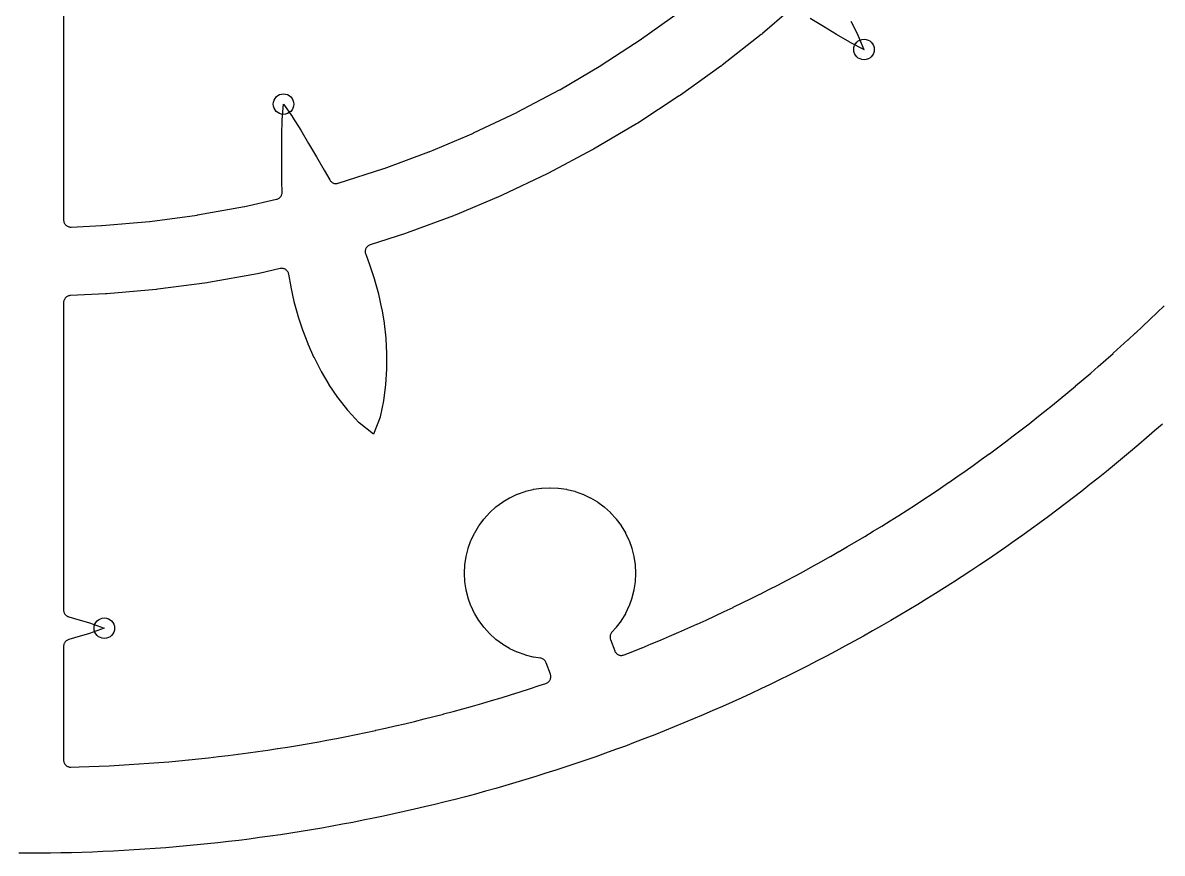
# Model space of a CAD drawing. Header units: millimetres. Extents: x -60 to 60, y -60 to 60.
# Drawn here: x -0.23 to 39.74, y -60 to -30.88 of the extents above; entities that cross this region are included whole.
import ezdxf

# ---------------------------------------------------------------- set-up
doc = ezdxf.new("R2010")
doc.units = ezdxf.units.MM
for name, color, linetype in [('CUT_INNER', 6, 'Continuous'), ('CUT_OUTER', 1, 'Continuous'), ('ENGRAVE', 7, 'Continuous')]:
    doc.layers.add(name, color=color, linetype=linetype)

msp = doc.modelspace()

# ---------------------------------------------------------------- linework, layer by layer
at = {"layer": 'CUT_INNER'}
for points in [[(1.2, -25.9346), (1.2, -37.7886), (1.2013, -37.8138), (1.2051, -37.8387), (1.2114, -37.8631), (1.2201, -37.8868), (1.2312, -37.9095), (1.2445, -37.9309), (1.2599, -37.9509), (1.2772, -37.9692), (1.2963, -37.9857), (1.3169, -38.0002), (1.3389, -38.0125), (1.3621, -38.0226), (1.3861, -38.0303), (1.4108, -38.0355), (1.4359, -38.0382), (1.4611, -38.0383), (2.5268, -37.991), (2.5379, -37.9903), (4.2096, -37.8415), (4.2206, -37.8403), (5.884, -37.6176), (5.895, -37.6158), (7.5469, -37.3195), (7.5577, -37.3173), (8.6714, -37.0661), (8.6949, -37.0596), (8.7176, -37.0508), (8.7394, -37.0398), (8.7601, -37.0268), (8.7793, -37.0118), (8.797, -36.995), (8.813, -36.9766), (8.8271, -36.9566), (8.8392, -36.9354), (8.8492, -36.9132), (8.857, -36.89), (8.8624, -36.8662), (8.8656, -36.842), (8.8663, -36.8176), (8.8595, -36.4466), (8.8594, -36.4452), (8.8556, -35.9072), (8.8563, -35.3661), (8.8607, -34.8238), (8.8607, -34.8225), (8.8708, -34.2834), (8.8712, -34.2759), (8.9141, -33.7328), (8.9147, -33.7277), (8.9182, -33.7321), (9.2305, -34.1779), (9.2347, -34.1841), (9.5171, -34.6435), (9.5178, -34.6447), (9.796, -35.1081), (10.0711, -35.5737), (10.342, -36.0409), (10.3427, -36.0421), (10.5372, -36.3866), (10.5508, -36.4081), (10.5666, -36.4281), (10.5842, -36.4464), (10.6037, -36.4628), (10.6247, -36.4771), (10.647, -36.4892), (10.6705, -36.499), (10.6948, -36.5064), (10.7198, -36.5112), (10.7451, -36.5135), (10.7706, -36.5132), (10.7958, -36.5103), (10.8207, -36.5049), (10.8247, -36.5038), (10.8354, -36.5006), (12.4333, -35.9877), (12.4438, -35.9841), (14.0174, -35.4007), (14.0278, -35.3967), (15.574, -34.7441), (15.5841, -34.7396), (17.0998, -34.0191), (17.1097, -34.0141), (18.592, -33.2271), (18.6017, -33.2217), (20.0476, -32.3697), (20.057, -32.3638), (21.4637, -31.4485), (21.4729, -31.4423), (22.8376, -30.4655)], [(26.6392, -30.4622), (25.7161, -31.2556), (25.714, -31.2574), (25.675, -31.2894), (25.6728, -31.2912), (24.3043, -32.3656), (24.3021, -32.3672), (24.2617, -32.3975), (24.2595, -32.3992), (22.8447, -33.4118), (22.8425, -33.4134), (22.8008, -33.4418), (22.7985, -33.4434), (21.3402, -34.3923), (21.3378, -34.3937), (21.2949, -34.4203), (21.2925, -34.4218), (19.7936, -35.305), (19.7912, -35.3064), (19.7471, -35.331), (19.7447, -35.3324), (18.208, -36.1483), (18.2056, -36.1495), (18.1605, -36.1722), (18.158, -36.1734), (16.5866, -36.9204), (16.5841, -36.9215), (16.5381, -36.9422), (16.5355, -36.9433), (14.9326, -37.6198), (14.93, -37.6208), (14.8831, -37.6394), (14.8805, -37.6404), (13.2491, -38.2451), (13.2465, -38.2461), (13.1988, -38.2626), (13.1962, -38.2634), (11.9542, -38.6621), (11.9306, -38.671), (11.908, -38.6823), (11.8867, -38.6957), (11.8668, -38.7113), (11.8486, -38.7287), (11.8323, -38.748), (11.818, -38.7687), (11.8058, -38.7908), (11.7959, -38.8141), (11.7884, -38.8382), (11.7834, -38.8629), (11.7809, -38.888), (11.781, -38.9132), (11.7836, -38.9383), (11.7887, -38.963), (11.7962, -38.9871), (11.9447, -39.3873), (11.9464, -39.3923), (12.1056, -39.884), (12.1072, -39.8895), (12.2433, -40.387), (12.2448, -40.393), (12.3562, -40.8968), (12.3575, -40.9032), (12.4428, -41.4139), (12.4437, -41.4206), (12.5016, -41.9386), (12.5022, -41.9455), (12.5313, -42.4712), (12.5315, -42.4784), (12.5304, -43.0122), (12.5301, -43.0196), (12.4965, -43.562), (12.4958, -43.57), (12.4259, -44.1213), (12.4243, -44.1309), (12.3081, -44.6941), (12.3068, -44.6991), (12.3052, -44.7041), (12.074, -45.2984), (12.0716, -45.3037), (12.0669, -45.3003), (11.566, -44.9056), (11.5621, -44.9022), (11.5584, -44.8985), (11.1724, -44.4723), (11.1662, -44.4649), (10.8261, -44.0253), (10.8214, -44.0188), (10.5171, -43.5686), (10.5131, -43.5623), (10.2411, -43.103), (10.2376, -43.0967), (9.9959, -42.629), (9.9928, -42.6227), (9.7798, -42.1471), (9.7772, -42.1409), (9.5914, -41.6576), (9.5892, -41.6514), (9.4295, -41.1608), (9.4277, -41.1549), (9.2924, -40.6572), (9.291, -40.6516), (9.1785, -40.1472), (9.1775, -40.142), (9.0979, -39.6979), (9.0922, -39.6733), (9.0841, -39.6494), (9.0736, -39.6265), (9.0608, -39.6047), (9.0459, -39.5844), (9.029, -39.5656), (9.0103, -39.5487), (8.9901, -39.5337), (8.9684, -39.5208), (8.9455, -39.5102), (8.9216, -39.5019), (8.8971, -39.4961), (8.8721, -39.4928), (8.8468, -39.492), (8.8217, -39.4938), (8.7968, -39.4981), (8.0558, -39.6653), (8.0531, -39.6658), (8.0036, -39.6759), (8.0009, -39.6764), (6.2884, -39.9836), (6.2857, -39.984), (6.2358, -39.9918), (6.2331, -39.9922), (4.5086, -40.2232), (4.5059, -40.2235), (4.4557, -40.2291), (4.4529, -40.2294), (2.7199, -40.3836), (2.7172, -40.3838), (2.6668, -40.3871), (2.6641, -40.3873), (1.4389, -40.4417), (1.4152, -40.4439), (1.3917, -40.4483), (1.3689, -40.455), (1.3467, -40.4638), (1.3255, -40.4746), (1.3054, -40.4875), (1.2866, -40.5022), (1.2693, -40.5186), (1.2537, -40.5366), (1.2399, -40.556), (1.2279, -40.5767), (1.218, -40.5983), (1.2102, -40.6209), (1.2045, -40.644), (1.2011, -40.6676), (1.2, -40.6914), (1.2, -51.4705), (1.2012, -51.4954), (1.205, -51.52), (1.2111, -51.5442), (1.2196, -51.5676), (1.2304, -51.59), (1.2434, -51.6113), (1.2585, -51.6312), (1.2754, -51.6494), (1.2941, -51.6659), (1.3143, -51.6805), (1.3359, -51.6929), (1.3586, -51.7032), (1.3823, -51.7111), (1.5857, -51.7684), (1.5869, -51.7688), (2.1044, -51.9204), (2.1116, -51.9227), (2.6238, -52.1068), (2.6289, -52.1089), (2.6238, -52.1111), (2.1116, -52.2952), (2.1044, -52.2975), (1.5869, -52.4491), (1.5857, -52.4495), (1.3823, -52.5067), (1.3586, -52.5147), (1.3359, -52.5249), (1.3143, -52.5374), (1.2941, -52.5519), (1.2754, -52.5684), (1.2585, -52.5867), (1.2434, -52.6066), (1.2304, -52.6278), (1.2196, -52.6503), (1.2111, -52.6737), (1.205, -52.6979), (1.2012, -52.7225), (1.2, -52.7474), (1.2, -56.7313), (1.2012, -56.7563), (1.205, -56.7809), (1.2111, -56.8051), (1.2197, -56.8286), (1.2305, -56.8511), (1.2436, -56.8724), (1.2587, -56.8922), (1.2757, -56.9105), (1.2944, -56.927), (1.3147, -56.9416), (1.3364, -56.954), (1.3591, -56.9642), (1.3828, -56.9721), (1.4072, -56.9776), (1.4319, -56.9807), (1.4569, -56.9812), (1.7477, -56.9732), (1.7492, -56.9732), (2.0972, -56.9614), (2.0988, -56.9613), (2.4467, -56.9475), (2.4482, -56.9474), (2.7961, -56.9314), (2.7976, -56.9313), (3.1454, -56.9131), (3.1469, -56.9131), (3.4945, -56.8928), (3.496, -56.8927), (3.8435, -56.8703), (3.8451, -56.8702), (4.1924, -56.8456), (4.1939, -56.8455), (4.5411, -56.8188), (4.5427, -56.8187), (4.8897, -56.7899), (4.8912, -56.7898), (5.238, -56.7588), (5.2396, -56.7587), (5.5862, -56.7256), (5.5877, -56.7255), (5.9342, -56.6903), (5.9357, -56.6901), (6.2819, -56.6528), (6.2834, -56.6526), (6.6294, -56.6132), (6.6309, -56.613), (6.9766, -56.5714), (6.9782, -56.5712), (7.3236, -56.5276), (7.3252, -56.5274), (7.6703, -56.4816), (7.6719, -56.4813), (8.0168, -56.4334), (8.0183, -56.4332), (8.3629, -56.3832), (8.3644, -56.3829), (8.7087, -56.3308), (8.7102, -56.3306), (9.0542, -56.2763), (9.0557, -56.2761), (9.3993, -56.2197), (9.4008, -56.2194), (9.7441, -56.161), (9.7456, -56.1607), (10.0885, -56.1001), (10.09, -56.0998), (10.4325, -56.0372), (10.434, -56.0369), (10.7762, -55.9721), (10.7777, -55.9718), (11.1194, -55.9049), (11.1209, -55.9046), (11.4622, -55.8356), (11.4637, -55.8353), (11.8046, -55.7642), (11.8061, -55.7639), (12.1465, -55.6908), (12.148, -55.6904), (12.488, -55.6152), (12.4895, -55.6149), (12.829, -55.5375), (12.8305, -55.5372), (13.1696, -55.4578), (13.1711, -55.4574), (13.5096, -55.3759), (13.5111, -55.3755), (13.8491, -55.292), (13.8506, -55.2916), (14.1881, -55.2059), (14.1896, -55.2056), (14.5266, -55.1179), (14.5281, -55.1175), (14.8645, -55.0277), (14.866, -55.0273), (15.2019, -54.9354), (15.2034, -54.935), (15.5387, -54.8411), (15.5402, -54.8407), (15.8749, -54.7448), (15.8764, -54.7443), (16.2105, -54.6463), (16.212, -54.6459), (16.5455, -54.5458), (16.547, -54.5454), (16.8799, -54.4433), (16.8813, -54.4428), (17.2136, -54.3387), (17.2151, -54.3382), (17.5467, -54.232), (17.5482, -54.2316), (17.8791, -54.1233), (17.8806, -54.1229), (18.1198, -54.043), (18.1431, -54.0339), (18.1653, -54.0226), (18.1863, -54.0091), (18.2058, -53.9936), (18.2237, -53.9762), (18.2398, -53.9571), (18.2539, -53.9365), (18.2658, -53.9146), (18.2755, -53.8916), (18.2829, -53.8677), (18.2879, -53.8433), (18.2904, -53.8185), (18.2904, -53.7935), (18.2879, -53.7687), (18.283, -53.7442), (18.2756, -53.7204), (18.1304, -53.3213), (18.1209, -53.2988), (18.1093, -53.2774), (18.0957, -53.2571), (18.0801, -53.2383), (18.0628, -53.2211), (18.0439, -53.2057), (18.0235, -53.1922), (18.002, -53.1807), (17.9794, -53.1714), (17.9561, -53.1643), (17.9321, -53.1595), (17.6847, -53.1228), (17.6727, -53.1205), (17.399, -53.0519), (17.3872, -53.0483), (17.1216, -52.9533), (17.1103, -52.9486), (16.8552, -52.828), (16.8444, -52.8222), (16.6024, -52.6771), (16.5922, -52.6703), (16.3656, -52.5023), (16.3561, -52.4945), (16.1471, -52.305), (16.1384, -52.2964), (15.949, -52.0873), (15.9412, -52.0778), (15.7731, -51.8512), (15.7663, -51.841), (15.6213, -51.599), (15.6155, -51.5882), (15.4949, -51.3332), (15.4902, -51.3219), (15.3951, -51.0562), (15.3916, -51.0445), (15.323, -50.7708), (15.3206, -50.7588), (15.2792, -50.4797), (15.278, -50.4675), (15.2642, -50.1857), (15.2642, -50.1735), (15.278, -49.8917), (15.2792, -49.8795), (15.3206, -49.6004), (15.323, -49.5884), (15.3916, -49.3147), (15.3951, -49.303), (15.4902, -49.0373), (15.4949, -49.026), (15.6155, -48.7709), (15.6213, -48.7601), (15.7663, -48.5181), (15.7731, -48.5079), (15.9412, -48.2813), (15.949, -48.2719), (16.1384, -48.0628), (16.1471, -48.0541), (16.3561, -47.8647), (16.3656, -47.8569), (16.5922, -47.6888), (16.6024, -47.682), (16.8444, -47.537), (16.8552, -47.5312), (17.1103, -47.4106), (17.1216, -47.4059), (17.3872, -47.3108), (17.399, -47.3073), (17.6727, -47.2387), (17.6847, -47.2363), (17.9638, -47.1949), (17.976, -47.1937), (18.2577, -47.1799), (18.27, -47.1799), (18.5518, -47.1937), (18.564, -47.1949), (18.8431, -47.2363), (18.8551, -47.2387), (19.1288, -47.3073), (19.1405, -47.3108), (19.4061, -47.4059), (19.4175, -47.4106), (19.6725, -47.5312), (19.6833, -47.537), (19.9253, -47.682), (19.9355, -47.6888), (20.1621, -47.8569), (20.1716, -47.8647), (20.3806, -48.0541), (20.3893, -48.0628), (20.5788, -48.2719), (20.5866, -48.2813), (20.7546, -48.5079), (20.7614, -48.5181), (20.9065, -48.7601), (20.9123, -48.7709), (21.0329, -49.026), (21.0376, -49.0373), (21.1326, -49.303), (21.1362, -49.3147), (21.2047, -49.5884), (21.2071, -49.6004), (21.2485, -49.8795), (21.2497, -49.8917), (21.2636, -50.1735), (21.2636, -50.1857), (21.2497, -50.4675), (21.2485, -50.4797), (21.2071, -50.7588), (21.2047, -50.7708), (21.1362, -51.0445), (21.1326, -51.0562), (21.0376, -51.3219), (21.0329, -51.3332), (20.9123, -51.5882), (20.9065, -51.599), (20.7614, -51.841), (20.7546, -51.8512), (20.5866, -52.0778), (20.5788, -52.0873), (20.4349, -52.246), (20.4193, -52.2651), (20.4056, -52.2856), (20.394, -52.3074), (20.3846, -52.3302), (20.3775, -52.3538), (20.3728, -52.378), (20.3704, -52.4025), (20.3705, -52.4272), (20.373, -52.4517), (20.378, -52.4759), (20.3852, -52.4994), (20.5309, -52.8997), (20.5406, -52.9227), (20.5526, -52.9446), (20.5667, -52.9652), (20.5827, -52.9844), (20.6006, -53.0018), (20.6202, -53.0173), (20.6412, -53.0309), (20.6634, -53.0422), (20.6867, -53.0513), (20.7107, -53.058), (20.7353, -53.0623), (20.7602, -53.0641), (20.7852, -53.0634), (20.81, -53.0602), (20.8343, -53.0546), (20.858, -53.0466), (21.1644, -52.9251), (21.1658, -52.9246), (21.4887, -52.7943), (21.4901, -52.7937), (21.8122, -52.6614), (21.8137, -52.6608), (22.135, -52.5266), (22.1364, -52.526), (22.4568, -52.3898), (22.4583, -52.3892), (22.7779, -52.251), (22.7793, -52.2504), (23.0981, -52.1103), (23.0995, -52.1096), (23.4174, -51.9676), (23.4188, -51.9669), (23.7358, -51.8229), (23.7372, -51.8223), (24.0533, -51.6763), (24.0547, -51.6756), (24.3699, -51.5277), (24.3713, -51.5271), (24.6857, -51.3772), (24.687, -51.3765), (25.0004, -51.2248), (25.0018, -51.2241), (25.3143, -51.0704), (25.3156, -51.0697), (25.6272, -50.9141), (25.6285, -50.9134), (25.9391, -50.7559), (25.9404, -50.7552), (26.25, -50.5958), (26.2514, -50.5951), (26.56, -50.4338), (26.5613, -50.4331), (26.8689, -50.2699), (26.8703, -50.2691), (27.1769, -50.1041), (27.1782, -50.1033), (27.4838, -49.9364), (27.4851, -49.9356), (27.7897, -49.7668), (27.791, -49.766), (28.0945, -49.5953), (28.0959, -49.5946), (28.3983, -49.422), (28.3996, -49.4213), (28.701, -49.2468), (28.7023, -49.2461), (29.0027, -49.0698), (29.004, -49.069), (29.3032, -48.8909), (29.3045, -48.8901), (29.6026, -48.7102), (29.6039, -48.7094), (29.901, -48.5276), (29.9023, -48.5268), (30.1982, -48.3433), (30.1995, -48.3425), (30.4942, -48.1571), (30.4955, -48.1562), (30.7891, -47.969), (30.7904, -47.9682), (31.0829, -47.7792), (31.0842, -47.7784), (31.3755, -47.5876), (31.3767, -47.5868), (31.6669, -47.3942), (31.6681, -47.3933), (31.9571, -47.199), (31.9583, -47.1981), (32.2461, -47.002), (32.2473, -47.0012), (32.5339, -46.8033), (32.5351, -46.8024), (32.8204, -46.6028), (32.8217, -46.6019), (33.1058, -46.4005), (33.107, -46.3996), (33.3899, -46.1965), (33.3911, -46.1956), (33.6727, -45.9908), (33.6739, -45.9899), (33.9542, -45.7833), (33.9555, -45.7824), (34.2345, -45.5741), (34.2358, -45.5732), (34.5135, -45.3632), (34.5147, -45.3622), (34.7912, -45.1505), (34.7924, -45.1496), (35.0676, -44.9362), (35.0688, -44.9353), (35.3427, -44.7202), (35.3439, -44.7192), (35.6164, -44.5025), (35.6176, -44.5015), (35.8888, -44.2831), (35.89, -44.2822), (36.1598, -44.0621), (36.161, -44.0611), (36.4295, -43.8394), (36.4307, -43.8384), (36.6978, -43.615), (36.699, -43.614), (36.9647, -43.389), (36.9659, -43.388), (37.2303, -43.1614), (37.2314, -43.1604), (37.4944, -42.9322), (37.4956, -42.9311), (37.7571, -42.7013), (37.7583, -42.7003), (38.0184, -42.4688), (38.0196, -42.4678), (38.2783, -42.2347), (38.2794, -42.2337), (38.5367, -41.9991), (38.5378, -41.998), (38.7937, -41.7618), (38.7948, -41.7608), (39.0492, -41.523), (39.0503, -41.5219), (39.3033, -41.2826), (39.3044, -41.2816), (39.5558, -41.0407), (39.5569, -41.0396), (39.8069, -40.7972)], [(28.8119, -30.8198), (29.0558, -31.3008), (29.059, -31.3076), (29.2756, -31.8069), (29.2776, -31.8121), (29.2725, -31.8098), (28.7876, -31.5626), (28.781, -31.559), (28.3161, -31.2857), (28.315, -31.285), (27.852, -31.0062), (27.3906, -30.724)]]:
    msp.add_lwpolyline(points, dxfattribs=at)
at = {"layer": 'CUT_OUTER'}
msp.add_lwpolyline([(39.7455, -44.9477), (39.469, -45.1907), (39.1909, -45.432), (38.9114, -45.6716), (38.6305, -45.9095), (38.3481, -46.1457), (38.0642, -46.3801), (37.7789, -46.6128), (37.4922, -46.8438), (37.204, -47.0729), (36.9145, -47.3003), (36.6236, -47.5259), (36.3313, -47.7497), (36.0376, -47.9718), (35.7426, -48.192), (35.4462, -48.4104), (35.1485, -48.627), (34.8495, -48.8417), (34.5491, -49.0546), (34.2475, -49.2657), (33.9445, -49.4749), (33.6403, -49.6823), (33.3348, -49.8878), (33.0281, -50.0914), (32.7201, -50.2931), (32.4109, -50.4929), (32.1005, -50.6908), (31.7889, -50.8868), (31.476, -51.0809), (31.162, -51.2731), (30.8468, -51.4633), (30.5305, -51.6516), (30.213, -51.838), (29.8943, -52.0224), (29.5746, -52.2048), (29.2537, -52.3853), (28.9317, -52.5638), (28.6086, -52.7404), (28.2845, -52.9149), (27.9593, -53.0875), (27.633, -53.258), (27.3057, -53.4266), (26.9774, -53.5931), (26.648, -53.7576), (26.3177, -53.9201), (25.9863, -54.0806), (25.654, -54.239), (25.3207, -54.3954), (24.9865, -54.5498), (24.6513, -54.702), (24.3152, -54.8523), (23.9782, -55.0004), (23.6402, -55.1465), (23.3014, -55.2905), (22.9617, -55.4325), (22.6212, -55.5723), (22.2797, -55.7101), (21.9375, -55.8457), (21.5944, -55.9793), (21.2505, -56.1107), (20.9058, -56.2401), (20.5604, -56.3673), (20.2141, -56.4924), (19.8671, -56.6154), (19.5193, -56.7362), (19.1708, -56.8549), (18.8216, -56.9714), (18.4717, -57.0859), (18.1211, -57.1981), (17.7698, -57.3082), (17.4178, -57.4162), (17.0652, -57.522), (16.7119, -57.6256), (16.358, -57.7271), (16.0035, -57.8264), (15.6484, -57.9235), (15.2927, -58.0184), (14.9364, -58.1111), (14.5796, -58.2017), (14.2222, -58.2901), (13.8642, -58.3762), (13.5058, -58.4602), (13.1468, -58.542), (12.7874, -58.6215), (12.4274, -58.6989), (12.067, -58.774), (11.7062, -58.847), (11.3449, -58.9177), (10.9831, -58.9862), (10.621, -59.0525), (10.2585, -59.1165), (9.8955, -59.1784), (9.5322, -59.238), (9.1686, -59.2953), (8.8046, -59.3505), (8.4403, -59.4034), (8.0756, -59.4541), (7.7106, -59.5025), (7.3454, -59.5487), (6.9799, -59.5926), (6.6141, -59.6343), (6.2481, -59.6738), (5.8818, -59.711), (5.5153, -59.746), (5.1486, -59.7787), (4.7817, -59.8092), (4.4146, -59.8374), (4.0474, -59.8633), (3.68, -59.887), (3.3125, -59.9085), (2.9448, -59.9277), (2.5771, -59.9446), (2.2092, -59.9593), (1.8413, -59.9717), (1.4732, -59.9819), (1.4245, -59.983), (1.1044, -59.9898), (0.7363, -59.9955), (0.3682, -59.9989), (0, -60), (-0.3682, -59.9989)], dxfattribs=at)
at = {"layer": 'ENGRAVE'}
for centre in [(29.2782, -31.8127), (8.9145, -33.7269), (2.6298, -52.1089)]:
    msp.add_circle(centre, 0.36, dxfattribs=at)

doc.saveas('drawing.dxf')
